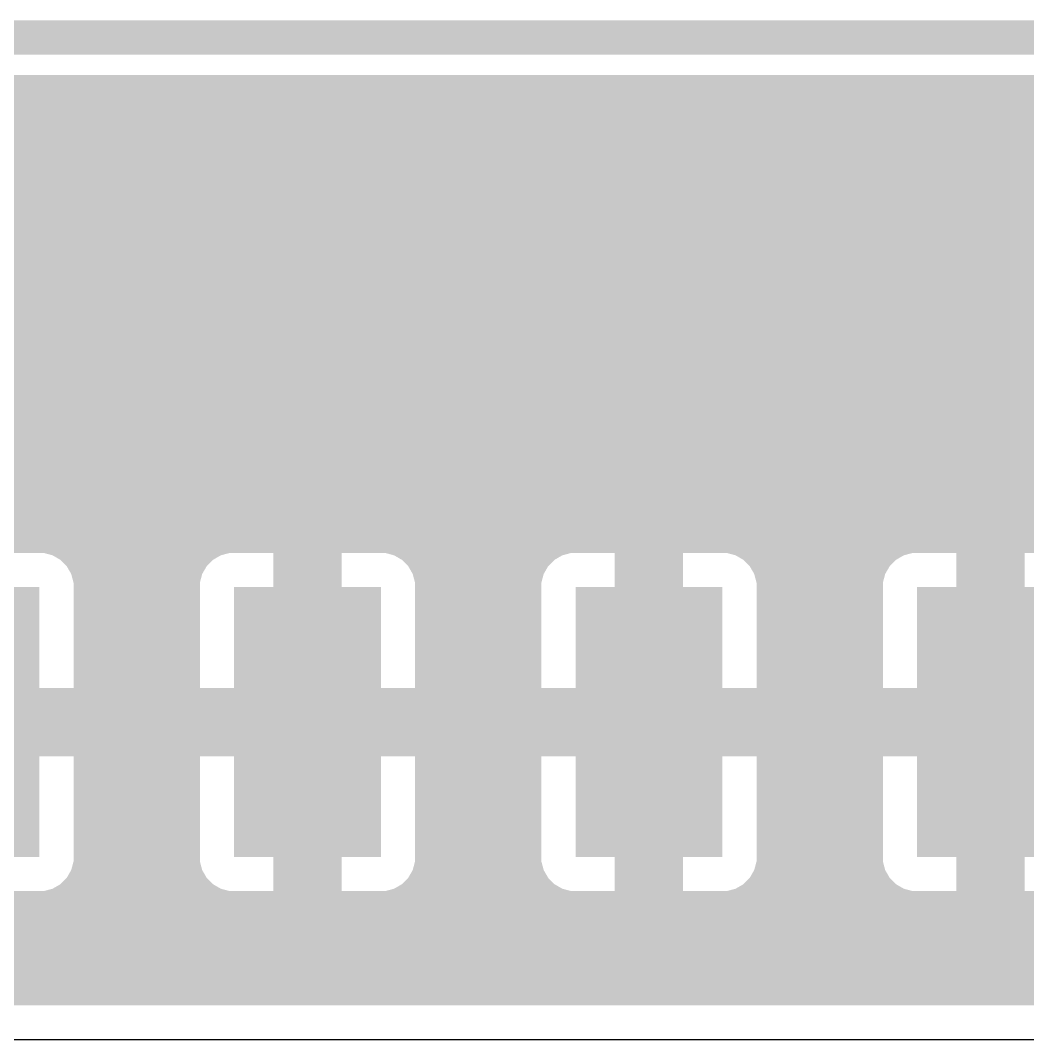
# Model space of a CAD drawing. Extents: x 0 to 38, y 0 to 44.4.
# Drawn here: x 18.18 to 25.68, y 0 to 7.58 of the extents above; entities that cross this region are included whole.
import ezdxf

# ---------------------------------------------------------------- set-up
doc = ezdxf.new("R2010")
doc.units = 0
doc.layers.add('1', color=22, linetype='CONTINUOUS')
doc.layers.add('20', color=7, linetype='CONTINUOUS')

# ---------------------------------------------------------------- blocks, each defined once
blk = doc.blocks.new('RECT')
blk.add_solid([(-0.5, -0.5), (0.5, -0.5), (-0.5, 0.5), (0.5, 0.5)])

msp = doc.modelspace()

# ---------------------------------------------------------------- linework, layer by layer
at = {"layer": '1', "const_width": 0.254}
for points in [[(9.652, 7.454), (31.838, 7.454)], [(10.4314, 7.0476), (32.0063, 7.0476)], [(10.4314, 6.858), (37.643, 6.858)], [(8.0742, 6.604), (37.643, 6.604)], [(10.4314, 6.35), (37.643, 6.35)], [(10.4314, 6.096), (37.643, 6.096)], [(10.4314, 5.842), (37.643, 5.842)], [(10.4314, 5.588), (37.643, 5.588)], [(10.4314, 5.334), (37.643, 5.334)], [(10.4231, 5.08), (37.643, 5.08)], [(0.381, 4.826), (37.643, 4.826)], [(0.381, 4.572), (37.643, 4.572)], [(3.4241, 4.318), (34.6759, 4.318)], [(3.8176, 4.064), (34.2824, 4.064)], [(4.0716, 3.81), (34.0284, 3.81)], [(18.3763, 3.7465), (17.907, 3.7465)], [(18.4732, 3.7205), (18.3763, 3.7465)], [(19.7237, 3.7465), (19.6268, 3.7205)], [(20.193, 3.7465), (19.7237, 3.7465)], [(20.193, 2.4892), (20.193, 3.7465)], [(20.447, 3.7465), (20.447, 2.4892)], [(20.9163, 3.7465), (20.447, 3.7465)], [(21.0132, 3.7205), (20.9163, 3.7465)], [(22.2637, 3.7465), (22.1668, 3.7205)], [(22.733, 3.7465), (22.2637, 3.7465)], [(22.733, 2.4892), (22.733, 3.7465)], [(22.987, 3.7465), (22.987, 2.4892)], [(23.4563, 3.7465), (22.987, 3.7465)], [(23.5532, 3.7205), (23.4563, 3.7465)], [(24.8037, 3.7465), (24.7068, 3.7205)], [(25.273, 3.7465), (24.8037, 3.7465)], [(25.273, 2.4892), (25.273, 3.7465)], [(25.527, 3.7465), (25.527, 2.4892)], [(25.9963, 3.7465), (25.527, 3.7465)], [(18.56, 3.6704), (18.4732, 3.7205)], [(18.631, 3.5994), (18.56, 3.6704)], [(19.54, 3.6704), (19.469, 3.5994)], [(19.6268, 3.7205), (19.54, 3.6704)], [(21.1, 3.6704), (21.0132, 3.7205)], [(21.171, 3.5994), (21.1, 3.6704)], [(22.08, 3.6704), (22.009, 3.5994)], [(22.1668, 3.7205), (22.08, 3.6704)], [(23.64, 3.6704), (23.5532, 3.7205)], [(23.711, 3.5994), (23.64, 3.6704)], [(24.62, 3.6704), (24.549, 3.5994)], [(24.7068, 3.7205), (24.62, 3.6704)], [(18.6811, 3.5126), (18.631, 3.5994)], [(19.469, 3.5994), (19.4189, 3.5126)], [(21.2211, 3.5126), (21.171, 3.5994)], [(22.009, 3.5994), (21.9589, 3.5126)], [(23.7611, 3.5126), (23.711, 3.5994)], [(24.549, 3.5994), (24.4989, 3.5126)], [(18.6561, 3.556), (19.4439, 3.556)], [(18.7071, 3.4157), (18.6811, 3.5126)], [(19.4189, 3.5126), (19.3929, 3.4157)], [(20.193, 3.556), (20.447, 3.556)], [(21.1961, 3.556), (21.9839, 3.556)], [(21.2471, 3.4157), (21.2211, 3.5126)], [(21.9589, 3.5126), (21.9329, 3.4157)], [(22.733, 3.556), (22.987, 3.556)], [(23.7361, 3.556), (24.5239, 3.556)], [(23.7871, 3.4157), (23.7611, 3.5126)], [(24.4989, 3.5126), (24.4729, 3.4157)], [(25.273, 3.556), (25.527, 3.556)], [(18.7071, 2.4892), (18.7071, 3.4157)], [(19.3929, 3.4157), (19.3929, 2.4892)], [(21.2471, 2.4892), (21.2471, 3.4157)], [(21.9329, 3.4157), (21.9329, 2.4892)], [(23.7871, 2.4892), (23.7871, 3.4157)], [(24.4729, 3.4157), (24.4729, 2.4892)], [(18.7071, 3.302), (19.3929, 3.302)], [(20.193, 3.302), (20.447, 3.302)], [(21.2471, 3.302), (21.9329, 3.302)], [(22.733, 3.302), (22.987, 3.302)], [(23.7871, 3.302), (24.4729, 3.302)], [(25.273, 3.302), (25.527, 3.302)], [(18.7071, 3.048), (19.3929, 3.048)], [(20.193, 3.048), (20.447, 3.048)], [(21.2471, 3.048), (21.9329, 3.048)], [(22.733, 3.048), (22.987, 3.048)], [(23.7871, 3.048), (24.4729, 3.048)], [(25.273, 3.048), (25.527, 3.048)], [(18.7071, 2.794), (19.3929, 2.794)], [(20.193, 2.794), (20.447, 2.794)], [(21.2471, 2.794), (21.9329, 2.794)], [(22.733, 2.794), (22.987, 2.794)], [(23.7871, 2.794), (24.4729, 2.794)], [(25.273, 2.794), (25.527, 2.794)], [(18.7071, 2.54), (19.3929, 2.54)], [(20.193, 2.54), (20.447, 2.54)], [(21.2471, 2.54), (21.9329, 2.54)], [(22.733, 2.54), (22.987, 2.54)], [(23.7871, 2.54), (24.4729, 2.54)], [(25.273, 2.54), (25.527, 2.54)], [(17.907, 2.4892), (18.7071, 2.4892)], [(19.3929, 2.4892), (20.193, 2.4892)], [(20.447, 2.4892), (20.193, 2.4892)], [(20.193, 2.4892), (20.193, 2.2352)], [(20.447, 2.2352), (20.447, 2.4892)], [(20.447, 2.4892), (21.2471, 2.4892)], [(21.9329, 2.4892), (22.733, 2.4892)], [(22.987, 2.4892), (22.733, 2.4892)], [(22.733, 2.4892), (22.733, 2.2352)], [(22.987, 2.2352), (22.987, 2.4892)], [(22.987, 2.4892), (23.7871, 2.4892)], [(24.4729, 2.4892), (25.273, 2.4892)], [(25.527, 2.4892), (25.273, 2.4892)], [(25.273, 2.4892), (25.273, 2.2352)], [(25.527, 2.2352), (25.527, 2.4892)], [(25.527, 2.4892), (26.3271, 2.4892)], [(17.907, 2.286), (20.193, 2.286)], [(18.7071, 2.2352), (17.907, 2.2352)], [(18.7071, 1.3087), (18.7071, 2.2352)], [(20.193, 2.2352), (19.3929, 2.2352)], [(19.3929, 2.2352), (19.3929, 1.3087)], [(20.193, 0.9779), (20.193, 2.2352)], [(20.193, 2.2352), (20.447, 2.2352)], [(20.447, 2.286), (22.733, 2.286)], [(20.447, 2.2352), (20.447, 0.9779)], [(21.2471, 2.2352), (20.447, 2.2352)], [(21.2471, 1.3087), (21.2471, 2.2352)], [(22.733, 2.2352), (21.9329, 2.2352)], [(21.9329, 2.2352), (21.9329, 1.3087)], [(22.733, 0.9779), (22.733, 2.2352)], [(22.733, 2.2352), (22.987, 2.2352)], [(22.987, 2.286), (25.273, 2.286)], [(22.987, 2.2352), (22.987, 0.9779)], [(23.7871, 2.2352), (22.987, 2.2352)], [(23.7871, 1.3087), (23.7871, 2.2352)], [(25.273, 2.2352), (24.4729, 2.2352)], [(24.4729, 2.2352), (24.4729, 1.3087)], [(25.273, 0.9779), (25.273, 2.2352)], [(25.273, 2.2352), (25.527, 2.2352)], [(25.527, 2.286), (27.813, 2.286)], [(25.527, 2.2352), (25.527, 0.9779)], [(26.3271, 2.2352), (25.527, 2.2352)], [(18.7071, 2.032), (19.3929, 2.032)], [(20.193, 2.032), (20.447, 2.032)], [(21.2471, 2.032), (21.9329, 2.032)], [(22.733, 2.032), (22.987, 2.032)], [(23.7871, 2.032), (24.4729, 2.032)], [(25.273, 2.032), (25.527, 2.032)], [(18.7071, 1.778), (19.3929, 1.778)], [(20.193, 1.778), (20.447, 1.778)], [(21.2471, 1.778), (21.9329, 1.778)], [(22.733, 1.778), (22.987, 1.778)], [(23.7871, 1.778), (24.4729, 1.778)], [(25.273, 1.778), (25.527, 1.778)], [(18.7071, 1.524), (19.3929, 1.524)], [(20.193, 1.524), (20.447, 1.524)], [(21.2471, 1.524), (21.9329, 1.524)], [(22.733, 1.524), (22.987, 1.524)], [(23.7871, 1.524), (24.4729, 1.524)], [(25.273, 1.524), (25.527, 1.524)], [(18.6811, 1.2118), (18.7071, 1.3087)], [(18.6967, 1.27), (19.4033, 1.27)], [(19.3929, 1.3087), (19.4189, 1.2118)], [(20.193, 1.27), (20.447, 1.27)], [(21.2211, 1.2118), (21.2471, 1.3087)], [(21.2367, 1.27), (21.9433, 1.27)], [(21.9329, 1.3087), (21.9589, 1.2118)], [(22.733, 1.27), (22.987, 1.27)], [(23.7611, 1.2118), (23.7871, 1.3087)], [(23.7767, 1.27), (24.4833, 1.27)], [(24.4729, 1.3087), (24.4989, 1.2118)], [(25.273, 1.27), (25.527, 1.27)], [(18.631, 1.125), (18.6811, 1.2118)], [(19.4189, 1.2118), (19.469, 1.125)], [(21.171, 1.125), (21.2211, 1.2118)], [(21.9589, 1.2118), (22.009, 1.125)], [(23.711, 1.125), (23.7611, 1.2118)], [(24.4989, 1.2118), (24.549, 1.125)], [(18.56, 1.054), (18.631, 1.125)], [(19.469, 1.125), (19.54, 1.054)], [(21.1, 1.054), (21.171, 1.125)], [(22.009, 1.125), (22.08, 1.054)], [(23.64, 1.054), (23.711, 1.125)], [(24.549, 1.125), (24.62, 1.054)], [(18.4732, 1.0039), (18.56, 1.054)], [(18.4942, 1.016), (19.6058, 1.016)], [(19.54, 1.054), (19.6268, 1.0039)], [(20.193, 1.016), (20.447, 1.016)], [(21.0132, 1.0039), (21.1, 1.054)], [(21.0342, 1.016), (22.1458, 1.016)], [(22.08, 1.054), (22.1668, 1.0039)], [(22.733, 1.016), (22.987, 1.016)], [(23.5532, 1.0039), (23.64, 1.054)], [(23.5742, 1.016), (24.6858, 1.016)], [(24.62, 1.054), (24.7068, 1.0039)], [(25.273, 1.016), (25.527, 1.016)], [(17.907, 0.9779), (18.3763, 0.9779)], [(18.3763, 0.9779), (18.4732, 1.0039)], [(19.6268, 1.0039), (19.7237, 0.9779)], [(19.7237, 0.9779), (20.193, 0.9779)], [(20.447, 0.9779), (20.9163, 0.9779)], [(20.9163, 0.9779), (21.0132, 1.0039)], [(22.1668, 1.0039), (22.2637, 0.9779)], [(22.2637, 0.9779), (22.733, 0.9779)], [(22.987, 0.9779), (23.4563, 0.9779)], [(23.4563, 0.9779), (23.5532, 1.0039)], [(24.7068, 1.0039), (24.8037, 0.9779)], [(24.8037, 0.9779), (25.273, 0.9779)], [(25.527, 0.9779), (25.9963, 0.9779)], [(3.4241, 0.762), (34.6759, 0.762)], [(0.381, 0.508), (37.643, 0.508)], [(37.643, 0.381), (0.381, 0.381)]]:
    msp.add_lwpolyline(points, dxfattribs=at)
at = {"layer": '1', "const_width": 0.127}
for points in [[(18.3927, 3.8078, 1), (18.3598, 3.6852)], [(18.3763, 3.683, 1), (18.3763, 3.81)], [(19.7237, 3.81, 1), (19.7237, 3.683)], [(19.7402, 3.6852, 1), (19.7073, 3.8078)], [(20.2565, 3.7465, 1), (20.1295, 3.7465)], [(20.193, 3.683, 1), (20.193, 3.81)], [(20.5105, 3.7465, 1), (20.3835, 3.7465)], [(20.447, 3.81, 1), (20.447, 3.683)], [(20.9327, 3.8078, 1), (20.8998, 3.6852)], [(20.9163, 3.683, 1), (20.9163, 3.81)], [(22.2637, 3.81, 1), (22.2637, 3.683)], [(22.2802, 3.6852, 1), (22.2473, 3.8078)], [(22.7965, 3.7465, 1), (22.6695, 3.7465)], [(22.733, 3.683, 1), (22.733, 3.81)], [(23.0505, 3.7465, 1), (22.9235, 3.7465)], [(22.987, 3.81, 1), (22.987, 3.683)], [(23.4727, 3.8078, 1), (23.4398, 3.6852)], [(23.4563, 3.683, 1), (23.4563, 3.81)], [(24.8037, 3.81, 1), (24.8037, 3.683)], [(24.8202, 3.6852, 1), (24.7873, 3.8078)], [(25.3365, 3.7465, 1), (25.2095, 3.7465)], [(25.273, 3.683, 1), (25.273, 3.81)], [(25.5905, 3.7465, 1), (25.4635, 3.7465)], [(25.527, 3.81, 1), (25.527, 3.683)], [(18.5049, 3.7755, 1), (18.4414, 3.6655)], [(18.4567, 3.6592, 1), (18.4896, 3.7819)], [(18.6049, 3.7153, 1), (18.5151, 3.6255)], [(19.5849, 3.6255, 1), (19.4951, 3.7153)], [(19.6104, 3.7819, 1), (19.6433, 3.6592)], [(19.6586, 3.6655, 1), (19.5951, 3.7755)], [(21.0449, 3.7755, 1), (20.9814, 3.6655)], [(20.9967, 3.6592, 1), (21.0296, 3.7819)], [(21.1449, 3.7153, 1), (21.0551, 3.6255)], [(22.1249, 3.6255, 1), (22.0351, 3.7153)], [(22.1504, 3.7819, 1), (22.1833, 3.6592)], [(22.1986, 3.6655, 1), (22.1351, 3.7755)], [(23.5849, 3.7755, 1), (23.5214, 3.6655)], [(23.5367, 3.6592, 1), (23.5696, 3.7819)], [(23.6849, 3.7153, 1), (23.5951, 3.6255)], [(24.6649, 3.6255, 1), (24.5751, 3.7153)], [(24.6904, 3.7819, 1), (24.7233, 3.6592)], [(24.7386, 3.6655, 1), (24.6751, 3.7755)], [(18.5283, 3.6154, 1), (18.5918, 3.7254)], [(18.686, 3.6312, 1), (18.576, 3.5677)], [(19.524, 3.5677, 1), (19.414, 3.6312)], [(19.5082, 3.7254, 1), (19.5717, 3.6154)], [(21.0683, 3.6154, 1), (21.1318, 3.7254)], [(21.226, 3.6312, 1), (21.116, 3.5677)], [(22.064, 3.5677, 1), (21.954, 3.6312)], [(22.0482, 3.7254, 1), (22.1117, 3.6154)], [(23.6083, 3.6154, 1), (23.6718, 3.7254)], [(23.766, 3.6312, 1), (23.656, 3.5677)], [(24.604, 3.5677, 1), (24.494, 3.6312)], [(24.5882, 3.7254, 1), (24.6517, 3.6154)], [(18.5861, 3.5545, 1), (18.6759, 3.6443)], [(18.6561, 3.6195, 1), (18.6561, 3.4925)], [(18.7425, 3.529, 1), (18.6198, 3.4961)], [(19.4802, 3.4961, 1), (19.3575, 3.529)], [(19.4241, 3.6443, 1), (19.5139, 3.5545)], [(19.4439, 3.4925, 1), (19.4439, 3.6195)], [(20.193, 3.6195, 1), (20.193, 3.4925)], [(20.447, 3.4925, 1), (20.447, 3.6195)], [(21.1261, 3.5545, 1), (21.2159, 3.6443)], [(21.1961, 3.6195, 1), (21.1961, 3.4925)], [(21.2825, 3.529, 1), (21.1598, 3.4961)], [(22.0202, 3.4961, 1), (21.8975, 3.529)], [(21.9641, 3.6443, 1), (22.0539, 3.5545)], [(21.9839, 3.4925, 1), (21.9839, 3.6195)], [(22.733, 3.6195, 1), (22.733, 3.4925)], [(22.987, 3.4925, 1), (22.987, 3.6195)], [(23.6661, 3.5545, 1), (23.7559, 3.6443)], [(23.7361, 3.6195, 1), (23.7361, 3.4925)], [(23.8225, 3.529, 1), (23.6998, 3.4961)], [(24.5602, 3.4961, 1), (24.4375, 3.529)], [(24.5041, 3.6443, 1), (24.5939, 3.5545)], [(24.5239, 3.4925, 1), (24.5239, 3.6195)], [(25.273, 3.6195, 1), (25.273, 3.4925)], [(25.527, 3.4925, 1), (25.527, 3.6195)], [(18.6261, 3.4808, 1), (18.7361, 3.5443)], [(19.3639, 3.5443, 1), (19.4739, 3.4808)], [(21.1661, 3.4808, 1), (21.2761, 3.5443)], [(21.9039, 3.5443, 1), (22.0139, 3.4808)], [(23.7061, 3.4808, 1), (23.8161, 3.5443)], [(24.4439, 3.5443, 1), (24.5539, 3.4808)], [(18.7706, 3.4157, 1), (18.6436, 3.4157)], [(18.6458, 3.3992, 1), (18.7684, 3.4321)], [(19.4564, 3.4157, 1), (19.3294, 3.4157)], [(19.3316, 3.4321, 1), (19.4542, 3.3992)], [(21.3106, 3.4157, 1), (21.1836, 3.4157)], [(21.1858, 3.3992, 1), (21.3084, 3.4321)], [(21.9964, 3.4157, 1), (21.8694, 3.4157)], [(21.8716, 3.4321, 1), (21.9942, 3.3992)], [(23.8506, 3.4157, 1), (23.7236, 3.4157)], [(23.7258, 3.3992, 1), (23.8484, 3.4321)], [(24.5364, 3.4157, 1), (24.4094, 3.4157)], [(24.4116, 3.4321, 1), (24.5342, 3.3992)], [(18.7071, 3.3655, 1), (18.7071, 3.2385)], [(19.3929, 3.2385, 1), (19.3929, 3.3655)], [(20.193, 3.3655, 1), (20.193, 3.2385)], [(20.447, 3.2385, 1), (20.447, 3.3655)], [(21.2471, 3.3655, 1), (21.2471, 3.2385)], [(21.9329, 3.2385, 1), (21.9329, 3.3655)], [(22.733, 3.3655, 1), (22.733, 3.2385)], [(22.987, 3.2385, 1), (22.987, 3.3655)], [(23.7871, 3.3655, 1), (23.7871, 3.2385)], [(24.4729, 3.2385, 1), (24.4729, 3.3655)], [(25.273, 3.3655, 1), (25.273, 3.2385)], [(25.527, 3.2385, 1), (25.527, 3.3655)], [(18.7071, 3.1115, 1), (18.7071, 2.9845)], [(19.3929, 2.9845, 1), (19.3929, 3.1115)], [(20.193, 3.1115, 1), (20.193, 2.9845)], [(20.447, 2.9845, 1), (20.447, 3.1115)], [(21.2471, 3.1115, 1), (21.2471, 2.9845)], [(21.9329, 2.9845, 1), (21.9329, 3.1115)], [(22.733, 3.1115, 1), (22.733, 2.9845)], [(22.987, 2.9845, 1), (22.987, 3.1115)], [(23.7871, 3.1115, 1), (23.7871, 2.9845)], [(24.4729, 2.9845, 1), (24.4729, 3.1115)], [(25.273, 3.1115, 1), (25.273, 2.9845)], [(25.527, 2.9845, 1), (25.527, 3.1115)], [(18.7071, 2.8575, 1), (18.7071, 2.7305)], [(19.3929, 2.7305, 1), (19.3929, 2.8575)], [(20.193, 2.8575, 1), (20.193, 2.7305)], [(20.447, 2.7305, 1), (20.447, 2.8575)], [(21.2471, 2.8575, 1), (21.2471, 2.7305)], [(21.9329, 2.7305, 1), (21.9329, 2.8575)], [(22.733, 2.8575, 1), (22.733, 2.7305)], [(22.987, 2.7305, 1), (22.987, 2.8575)], [(23.7871, 2.8575, 1), (23.7871, 2.7305)], [(24.4729, 2.7305, 1), (24.4729, 2.8575)], [(25.273, 2.8575, 1), (25.273, 2.7305)], [(25.527, 2.7305, 1), (25.527, 2.8575)], [(18.7071, 2.6035, 1), (18.7071, 2.4765)], [(19.3929, 2.4765, 1), (19.3929, 2.6035)], [(20.193, 2.6035, 1), (20.193, 2.4765)], [(20.447, 2.4765, 1), (20.447, 2.6035)], [(21.2471, 2.6035, 1), (21.2471, 2.4765)], [(21.9329, 2.4765, 1), (21.9329, 2.6035)], [(22.733, 2.6035, 1), (22.733, 2.4765)], [(22.987, 2.4765, 1), (22.987, 2.6035)], [(23.7871, 2.6035, 1), (23.7871, 2.4765)], [(24.4729, 2.4765, 1), (24.4729, 2.6035)], [(25.273, 2.6035, 1), (25.273, 2.4765)], [(25.527, 2.4765, 1), (25.527, 2.6035)], [(18.7071, 2.4257, 1), (18.7071, 2.5527)], [(19.3929, 2.5527, 1), (19.3929, 2.4257)], [(20.193, 2.5527, 1), (20.193, 2.4257)], [(20.2565, 2.4892, 1), (20.1295, 2.4892)], [(20.193, 2.4257, 1), (20.193, 2.5527)], [(20.5105, 2.4892, 1), (20.3835, 2.4892)], [(20.447, 2.5527, 1), (20.447, 2.4257)], [(20.447, 2.4257, 1), (20.447, 2.5527)], [(21.2471, 2.4257, 1), (21.2471, 2.5527)], [(21.9329, 2.5527, 1), (21.9329, 2.4257)], [(22.733, 2.5527, 1), (22.733, 2.4257)], [(22.7965, 2.4892, 1), (22.6695, 2.4892)], [(22.733, 2.4257, 1), (22.733, 2.5527)], [(23.0505, 2.4892, 1), (22.9235, 2.4892)], [(22.987, 2.5527, 1), (22.987, 2.4257)], [(22.987, 2.4257, 1), (22.987, 2.5527)], [(23.7871, 2.4257, 1), (23.7871, 2.5527)], [(24.4729, 2.5527, 1), (24.4729, 2.4257)], [(25.273, 2.5527, 1), (25.273, 2.4257)], [(25.3365, 2.4892, 1), (25.2095, 2.4892)], [(25.273, 2.4257, 1), (25.273, 2.5527)], [(25.5905, 2.4892, 1), (25.4635, 2.4892)], [(25.527, 2.5527, 1), (25.527, 2.4257)], [(25.527, 2.4257, 1), (25.527, 2.5527)], [(18.6436, 2.4892, 1), (18.7706, 2.4892)], [(19.3294, 2.4892, 1), (19.4564, 2.4892)], [(20.1295, 2.4892, 1), (20.2565, 2.4892)], [(20.3835, 2.4892, 1), (20.5105, 2.4892)], [(21.1836, 2.4892, 1), (21.3106, 2.4892)], [(21.8694, 2.4892, 1), (21.9964, 2.4892)], [(22.6695, 2.4892, 1), (22.7965, 2.4892)], [(22.9235, 2.4892, 1), (23.0505, 2.4892)], [(23.7236, 2.4892, 1), (23.8506, 2.4892)], [(24.4094, 2.4892, 1), (24.5364, 2.4892)], [(25.2095, 2.4892, 1), (25.3365, 2.4892)], [(25.4635, 2.4892, 1), (25.5905, 2.4892)], [(18.7706, 2.2352, 1), (18.6436, 2.2352)], [(18.7071, 2.1717, 1), (18.7071, 2.2987)], [(19.3929, 2.2987, 1), (19.3929, 2.1717)], [(19.4564, 2.2352, 1), (19.3294, 2.2352)], [(20.2565, 2.2352, 1), (20.1295, 2.2352)], [(20.193, 2.2987, 1), (20.193, 2.1717)], [(20.193, 2.2225, 1), (20.193, 2.3495)], [(20.193, 2.1717, 1), (20.193, 2.2987)], [(20.447, 2.3495, 1), (20.447, 2.2225)], [(20.5105, 2.2352, 1), (20.3835, 2.2352)], [(20.447, 2.2987, 1), (20.447, 2.1717)], [(20.447, 2.1717, 1), (20.447, 2.2987)], [(21.3106, 2.2352, 1), (21.1836, 2.2352)], [(21.2471, 2.1717, 1), (21.2471, 2.2987)], [(21.9329, 2.2987, 1), (21.9329, 2.1717)], [(21.9964, 2.2352, 1), (21.8694, 2.2352)], [(22.7965, 2.2352, 1), (22.6695, 2.2352)], [(22.733, 2.2987, 1), (22.733, 2.1717)], [(22.733, 2.2225, 1), (22.733, 2.3495)], [(22.733, 2.1717, 1), (22.733, 2.2987)], [(22.987, 2.3495, 1), (22.987, 2.2225)], [(23.0505, 2.2352, 1), (22.9235, 2.2352)], [(22.987, 2.2987, 1), (22.987, 2.1717)], [(22.987, 2.1717, 1), (22.987, 2.2987)], [(23.8506, 2.2352, 1), (23.7236, 2.2352)], [(23.7871, 2.1717, 1), (23.7871, 2.2987)], [(24.4729, 2.2987, 1), (24.4729, 2.1717)], [(24.5364, 2.2352, 1), (24.4094, 2.2352)], [(25.3365, 2.2352, 1), (25.2095, 2.2352)], [(25.273, 2.2987, 1), (25.273, 2.1717)], [(25.273, 2.2225, 1), (25.273, 2.3495)], [(25.273, 2.1717, 1), (25.273, 2.2987)], [(25.527, 2.3495, 1), (25.527, 2.2225)], [(25.5905, 2.2352, 1), (25.4635, 2.2352)], [(25.527, 2.2987, 1), (25.527, 2.1717)], [(25.527, 2.1717, 1), (25.527, 2.2987)], [(20.1295, 2.2352, 1), (20.2565, 2.2352)], [(20.3835, 2.2352, 1), (20.5105, 2.2352)], [(22.6695, 2.2352, 1), (22.7965, 2.2352)], [(22.9235, 2.2352, 1), (23.0505, 2.2352)], [(25.2095, 2.2352, 1), (25.3365, 2.2352)], [(25.4635, 2.2352, 1), (25.5905, 2.2352)], [(18.7071, 2.0955, 1), (18.7071, 1.9685)], [(19.3929, 1.9685, 1), (19.3929, 2.0955)], [(20.193, 2.0955, 1), (20.193, 1.9685)], [(20.447, 1.9685, 1), (20.447, 2.0955)], [(21.2471, 2.0955, 1), (21.2471, 1.9685)], [(21.9329, 1.9685, 1), (21.9329, 2.0955)], [(22.733, 2.0955, 1), (22.733, 1.9685)], [(22.987, 1.9685, 1), (22.987, 2.0955)], [(23.7871, 2.0955, 1), (23.7871, 1.9685)], [(24.4729, 1.9685, 1), (24.4729, 2.0955)], [(25.273, 2.0955, 1), (25.273, 1.9685)], [(25.527, 1.9685, 1), (25.527, 2.0955)], [(18.7071, 1.8415, 1), (18.7071, 1.7145)], [(19.3929, 1.7145, 1), (19.3929, 1.8415)], [(20.193, 1.8415, 1), (20.193, 1.7145)], [(20.447, 1.7145, 1), (20.447, 1.8415)], [(21.2471, 1.8415, 1), (21.2471, 1.7145)], [(21.9329, 1.7145, 1), (21.9329, 1.8415)], [(22.733, 1.8415, 1), (22.733, 1.7145)], [(22.987, 1.7145, 1), (22.987, 1.8415)], [(23.7871, 1.8415, 1), (23.7871, 1.7145)], [(24.4729, 1.7145, 1), (24.4729, 1.8415)], [(25.273, 1.8415, 1), (25.273, 1.7145)], [(25.527, 1.7145, 1), (25.527, 1.8415)], [(18.7071, 1.5875, 1), (18.7071, 1.4605)], [(19.3929, 1.4605, 1), (19.3929, 1.5875)], [(20.193, 1.5875, 1), (20.193, 1.4605)], [(20.447, 1.4605, 1), (20.447, 1.5875)], [(21.2471, 1.5875, 1), (21.2471, 1.4605)], [(21.9329, 1.4605, 1), (21.9329, 1.5875)], [(22.733, 1.5875, 1), (22.733, 1.4605)], [(22.987, 1.4605, 1), (22.987, 1.5875)], [(23.7871, 1.5875, 1), (23.7871, 1.4605)], [(24.4729, 1.4605, 1), (24.4729, 1.5875)], [(25.273, 1.5875, 1), (25.273, 1.4605)], [(25.527, 1.4605, 1), (25.527, 1.5875)], [(18.6967, 1.3335, 1), (18.6967, 1.2065)], [(18.6436, 1.3087, 1), (18.7706, 1.3087)], [(18.7684, 1.2923, 1), (18.6458, 1.3252)], [(19.4542, 1.3252, 1), (19.3316, 1.2923)], [(19.3294, 1.3087, 1), (19.4564, 1.3087)], [(19.4033, 1.2065, 1), (19.4033, 1.3335)], [(20.193, 1.3335, 1), (20.193, 1.2065)], [(20.447, 1.2065, 1), (20.447, 1.3335)], [(21.2367, 1.3335, 1), (21.2367, 1.2065)], [(21.1836, 1.3087, 1), (21.3106, 1.3087)], [(21.3084, 1.2923, 1), (21.1858, 1.3252)], [(21.9942, 1.3252, 1), (21.8716, 1.2923)], [(21.8694, 1.3087, 1), (21.9964, 1.3087)], [(21.9433, 1.2065, 1), (21.9433, 1.3335)], [(22.733, 1.3335, 1), (22.733, 1.2065)], [(22.987, 1.2065, 1), (22.987, 1.3335)], [(23.7767, 1.3335, 1), (23.7767, 1.2065)], [(23.7236, 1.3087, 1), (23.8506, 1.3087)], [(23.8484, 1.2923, 1), (23.7258, 1.3252)], [(24.5342, 1.3252, 1), (24.4116, 1.2923)], [(24.4094, 1.3087, 1), (24.5364, 1.3087)], [(24.4833, 1.2065, 1), (24.4833, 1.3335)], [(25.273, 1.3335, 1), (25.273, 1.2065)], [(25.527, 1.2065, 1), (25.527, 1.3335)], [(18.6198, 1.2283, 1), (18.7425, 1.1954)], [(18.7361, 1.1801, 1), (18.6261, 1.2436)], [(19.4739, 1.2436, 1), (19.3639, 1.1801)], [(19.3575, 1.1954, 1), (19.4802, 1.2283)], [(21.1598, 1.2283, 1), (21.2825, 1.1954)], [(21.2761, 1.1801, 1), (21.1661, 1.2436)], [(22.0139, 1.2436, 1), (21.9039, 1.1801)], [(21.8975, 1.1954, 1), (22.0202, 1.2283)], [(23.6998, 1.2283, 1), (23.8225, 1.1954)], [(23.8161, 1.1801, 1), (23.7061, 1.2436)], [(24.5539, 1.2436, 1), (24.4439, 1.1801)], [(24.4375, 1.1954, 1), (24.5602, 1.2283)], [(18.576, 1.1567, 1), (18.686, 1.0932)], [(18.6759, 1.0801, 1), (18.5861, 1.1699)], [(19.5139, 1.1699, 1), (19.4241, 1.0801)], [(19.414, 1.0932, 1), (19.524, 1.1567)], [(21.116, 1.1567, 1), (21.226, 1.0932)], [(21.2159, 1.0801, 1), (21.1261, 1.1699)], [(22.0539, 1.1699, 1), (21.9641, 1.0801)], [(21.954, 1.0932, 1), (22.064, 1.1567)], [(23.656, 1.1567, 1), (23.766, 1.0932)], [(23.7559, 1.0801, 1), (23.6661, 1.1699)], [(24.5939, 1.1699, 1), (24.5041, 1.0801)], [(24.494, 1.0932, 1), (24.604, 1.1567)], [(18.4942, 1.0795, 1), (18.4942, 0.9525)], [(18.5151, 1.0989, 1), (18.6049, 1.0091)], [(18.5918, 0.999, 1), (18.5283, 1.109)], [(19.5717, 1.109, 1), (19.5082, 0.999)], [(19.4951, 1.0091, 1), (19.5849, 1.0989)], [(19.6058, 0.9525, 1), (19.6058, 1.0795)], [(20.193, 1.0795, 1), (20.193, 0.9525)], [(20.447, 0.9525, 1), (20.447, 1.0795)], [(21.0342, 1.0795, 1), (21.0342, 0.9525)], [(21.0551, 1.0989, 1), (21.1449, 1.0091)], [(21.1318, 0.999, 1), (21.0683, 1.109)], [(22.1117, 1.109, 1), (22.0482, 0.999)], [(22.0351, 1.0091, 1), (22.1249, 1.0989)], [(22.1458, 0.9525, 1), (22.1458, 1.0795)], [(22.733, 1.0795, 1), (22.733, 0.9525)], [(22.987, 0.9525, 1), (22.987, 1.0795)], [(23.5742, 1.0795, 1), (23.5742, 0.9525)], [(23.5951, 1.0989, 1), (23.6849, 1.0091)], [(23.6718, 0.999, 1), (23.6083, 1.109)], [(24.6517, 1.109, 1), (24.5882, 0.999)], [(24.5751, 1.0091, 1), (24.6649, 1.0989)], [(24.6858, 0.9525, 1), (24.6858, 1.0795)], [(25.273, 1.0795, 1), (25.273, 0.9525)], [(25.527, 0.9525, 1), (25.527, 1.0795)], [(18.3598, 1.0392, 1), (18.3927, 0.9166)], [(18.3763, 0.9144, 1), (18.3763, 1.0414)], [(18.4414, 1.0589, 1), (18.5049, 0.9489)], [(18.4896, 0.9425, 1), (18.4567, 1.0652)], [(19.6433, 1.0652, 1), (19.6104, 0.9425)], [(19.5951, 0.9489, 1), (19.6586, 1.0589)], [(19.7237, 1.0414, 1), (19.7237, 0.9144)], [(19.7073, 0.9166, 1), (19.7402, 1.0392)], [(20.193, 0.9144, 1), (20.193, 1.0414)], [(20.447, 1.0414, 1), (20.447, 0.9144)], [(20.8998, 1.0392, 1), (20.9327, 0.9166)], [(20.9163, 0.9144, 1), (20.9163, 1.0414)], [(20.9814, 1.0589, 1), (21.0449, 0.9489)], [(21.0296, 0.9425, 1), (20.9967, 1.0652)], [(22.1833, 1.0652, 1), (22.1504, 0.9425)], [(22.1351, 0.9489, 1), (22.1986, 1.0589)], [(22.2637, 1.0414, 1), (22.2637, 0.9144)], [(22.2473, 0.9166, 1), (22.2802, 1.0392)], [(22.733, 0.9144, 1), (22.733, 1.0414)], [(22.987, 1.0414, 1), (22.987, 0.9144)], [(23.4398, 1.0392, 1), (23.4727, 0.9166)], [(23.4563, 0.9144, 1), (23.4563, 1.0414)], [(23.5214, 1.0589, 1), (23.5849, 0.9489)], [(23.5696, 0.9425, 1), (23.5367, 1.0652)], [(24.7233, 1.0652, 1), (24.6904, 0.9425)], [(24.6751, 0.9489, 1), (24.7386, 1.0589)], [(24.8037, 1.0414, 1), (24.8037, 0.9144)], [(24.7873, 0.9166, 1), (24.8202, 1.0392)], [(25.273, 0.9144, 1), (25.273, 1.0414)], [(25.527, 1.0414, 1), (25.527, 0.9144)], [(20.1295, 0.9779, 1), (20.2565, 0.9779)], [(20.3835, 0.9779, 1), (20.5105, 0.9779)], [(22.6695, 0.9779, 1), (22.7965, 0.9779)], [(22.9235, 0.9779, 1), (23.0505, 0.9779)], [(25.2095, 0.9779, 1), (25.3365, 0.9779)], [(25.4635, 0.9779, 1), (25.5905, 0.9779)]]:
    msp.add_lwpolyline(points, format="xyb", dxfattribs=at)
at = {"layer": '20'}
msp.add_line((0, 0), (38.024, 0), dxfattribs=at)

# ---------------------------------------------------------------- block references
at = {"layer": '1', "xscale": 1.0922, "yscale": 2.0066}
for p in [(17.78, 2.3622), (20.32, 2.3622), (22.86, 2.3622), (25.4, 2.3622)]:
    msp.add_blockref('RECT', p, dxfattribs=at)

doc.saveas('drawing.dxf')
